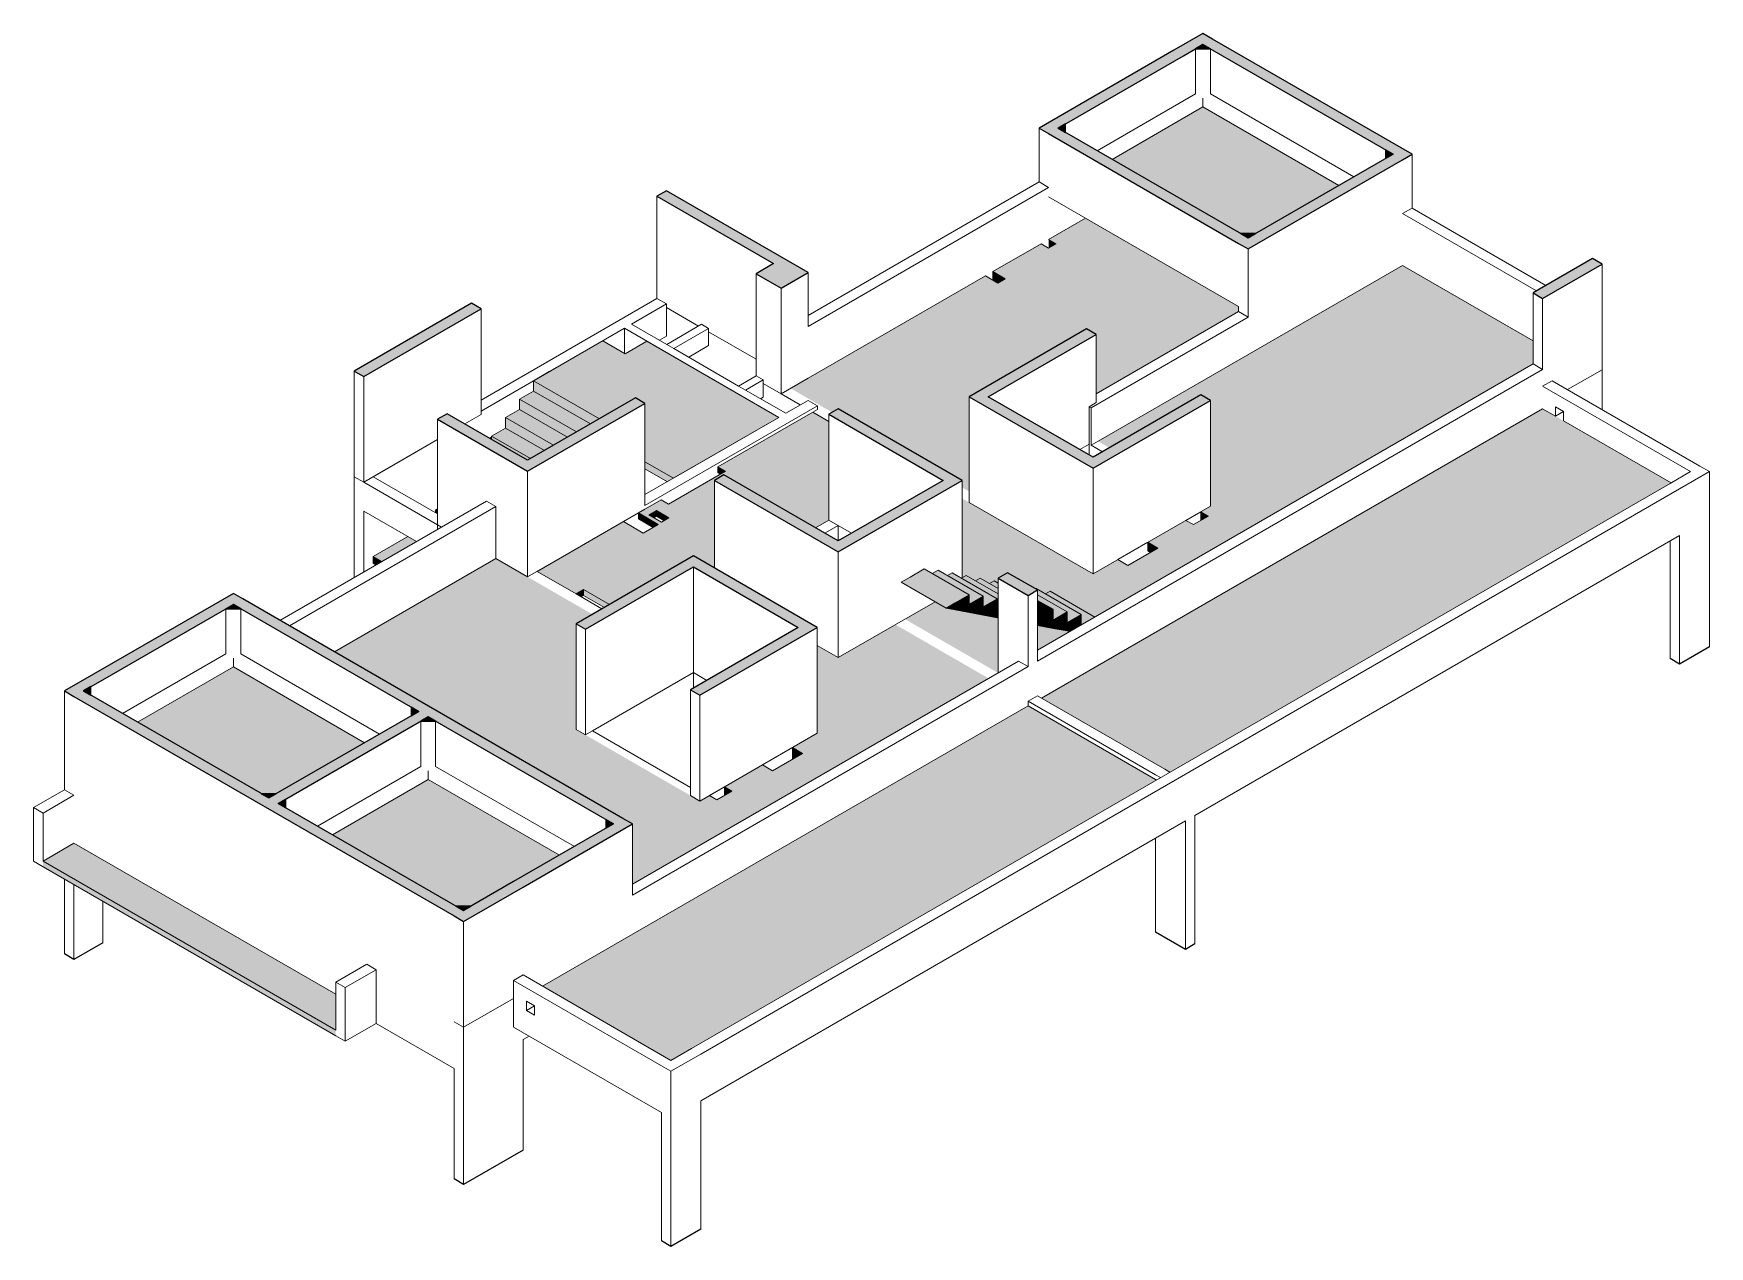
# Model space of a CAD drawing. Header units: centimetres. Extents: x -1139 to 26418, y -889 to 84390.
# Drawn here: x -1139 to 1233, y 67286 to 69003 of the extents above; entities that cross this region are included whole.
import ezdxf

# ---------------------------------------------------------------- set-up
doc = ezdxf.new("R2010")
doc.units = ezdxf.units.CM
for name, color, linetype, lineweight in [('A-FLOR', 7, 'Continuous', 9), ('A-FLOR-OTLN', 7, 'Continuous', 9), ('S-BEAM', 7, 'Continuous', 9), ('S-COLS', 7, 'Continuous', 9), ('S-STRS', 7, 'Continuous', 9)]:
    doc.layers.add(name, color=color, linetype=linetype, lineweight=lineweight)

# ---------------------------------------------------------------- blocks, each defined once
blk = doc.blocks.new('PED_MÍSULA_VERT__CONC_R1 - L_15_0 x 348_0-3279968-3D400 - VISTA 3D BAR')
at = {"layer": 'S-COLS', "true_color": 0x8080ff}
blk.add_hatch(color=171, dxfattribs=at).paths.add_polyline_path([(-805.9, 67920.8), (-795.3, 67926.9), (-816.5, 67926.9)], flags=0)
at = {"layer": 'S-COLS', "lineweight": 25}
for p, q in [((-795.3, 67926.9), (-816.5, 67926.9)), ((-816.5, 67926.9), (-805.9, 67920.8)), ((-805.9, 67920.8), (-795.3, 67926.9))]:
    blk.add_line(p, q, dxfattribs=at)
blk = doc.blocks.new('PED_MÍSULA_VERT__CONC_R1 - L_15_0 x 348_0-V1-3D400 - VISTA 3D BAR')
at = {"layer": 'S-COLS', "true_color": 0x8080ff}
blk.add_hatch(color=171, dxfattribs=at).paths.add_polyline_path([(774.8, 68825.7), (785.4, 68831.8), (774.8, 68837.9), (774.8, 68831.8)], flags=0)
at = {"layer": 'S-COLS', "lineweight": 25}
for p, q in [((774.8, 68837.9), (774.8, 68825.7)), ((785.4, 68831.8), (774.8, 68837.9)), ((774.8, 68825.7), (785.4, 68831.8))]:
    blk.add_line(p, q, dxfattribs=at)
blk = doc.blocks.new('PED_MÍSULA_VERT__CONC_R1 - L_15_0 x 348_0-V2-3D400 - VISTA 3D BAR')
at = {"layer": 'S-COLS', "true_color": 0x8080ff}
blk.add_hatch(color=171, dxfattribs=at).paths.add_polyline_path([(-845.5, 68188.6), (-856.1, 68194.7), (-866.7, 68188.6), (-856.1, 68188.6)], flags=0)
at = {"layer": 'S-COLS', "lineweight": 25}
for p, q in [((-856.1, 68194.7), (-866.7, 68188.6)), ((-866.7, 68188.6), (-845.5, 68188.6)), ((-845.5, 68188.6), (-856.1, 68194.7))]:
    blk.add_line(p, q, dxfattribs=at)
at = {"layer": 'S-COLS'}
for p, q in [((-866.7, 68188.6), (-866.7, 68124.7)), ((-845.5, 68124.7), (-845.5, 68188.6))]:
    blk.add_line(p, q, dxfattribs=at)
blk = doc.blocks.new('PED_MÍSULA_VERT__CONC_R1 - L_15_0 x 348_0-V3-3D400 - VISTA 3D BAR')
at = {"layer": 'S-COLS', "true_color": 0x8080ff}
blk.add_hatch(color=171, dxfattribs=at).paths.add_polyline_path([(-1057.7, 68066.1), (-1057.7, 68078.4), (-1068.3, 68072.2)], flags=0)
at = {"layer": 'S-COLS', "lineweight": 25}
for p, q in [((-1057.7, 68078.4), (-1068.3, 68072.2)), ((-1068.3, 68072.2), (-1057.7, 68066.1)), ((-1057.7, 68066.1), (-1057.7, 68078.4))]:
    blk.add_line(p, q, dxfattribs=at)

msp = doc.modelspace()

# ---------------------------------------------------------------- hatches: boundary and pattern name
at = {"layer": 'A-FLOR', "true_color": 0xbfbfbf}
for points in [[(590.96, 68719.52), (708.87, 68787.6), (516.36, 68898.74), (387.85, 68824.54), (569.75, 68719.52), (580.36, 68719.52)], [(185.44, 68354.54), (185.44, 68488.66), (351.61, 68584.6), (365.04, 68576.84), (365.04, 68492.53), (566.92, 68609.09), (566.92, 68616.43), (350.19, 68741.56), (297.87, 68711.35), (308.48, 68705.23), (297.87, 68699.1), (287.26, 68705.23), (218.95, 68665.79), (236.43, 68655.69), (225.82, 68649.57), (208.34, 68659.66), (-67.35, 68500.49), (-8.49, 68466.51), (0.18, 68471.51), (175.54, 68370.27), (175.54, 68360.26), (178.3, 68358.66)], [(297.87, 68699.1), (308.48, 68705.23), (297.87, 68711.35), (297.87, 68705.23)], [(225.82, 68649.57), (236.43, 68655.69), (218.95, 68665.79), (218.95, 68653.54)], [(469.7, 67957.32), (1178.92, 68366.79), (997.2, 68471.71), (288.2, 68062.1), (468.28, 67958.13)], [(-166.7, 68379.04), (-159.63, 68383.12), (-170.24, 68389.24), (-170.24, 68381.08)], [(-261.64, 68303.81), (-254.56, 68307.9), (-282.85, 68324.23), (-282.85, 68316.06), (-268.71, 68307.9)], [(-260.73, 68317.38), (-257.2, 68319.52), (-257.2, 68327.59), (-267.8, 68321.47)], [(-246.59, 68313.3), (-239.57, 68317.41), (-257.2, 68327.59), (-257.2, 68319.43), (-247.07, 68313.58)], [(513.54, 68313.72), (524.14, 68319.84), (513.54, 68325.96), (513.54, 68316.01)], [(441.97, 68268.32), (452.58, 68274.44), (438.44, 68282.61), (438.44, 68270.36)], [(-291.15, 67798.92), (213.02, 68090), (81.14, 68166.14), (0.18, 68119.39), (-29.52, 68136.54), (-29.52, 68012.43), (-64.73, 67992.1), (-50.59, 67983.94), (-93.02, 67959.44), (-107.16, 67967.61), (-161.04, 67936.5), (-150.44, 67930.37), (-171.65, 67918.12), (-182.26, 67924.25), (-195.69, 67916.49), (-371.05, 68017.74), (-371.05, 68167.37), (-347.9, 68180.73), (-484.54, 68259.62), (-713.11, 68127.66), (-291.15, 67884.04), (-291.15, 67807.94)], [(-363.98, 68205.53), (-360.45, 68207.57), (-360.45, 68215.74), (-371.05, 68209.61)], [(-330.93, 68190.53), (-323.86, 68194.61), (-360.45, 68215.74), (-360.45, 68207.57), (-357.62, 68205.94)], [(-795.32, 67926.91), (-670.34, 67999.06), (-856.13, 68106.33), (-991.71, 68028.05), (-816.53, 67926.91), (-805.92, 67926.91)], [(-236.7, 67549.48), (450.6, 67946.29), (268.88, 68051.21), (-418.43, 67654.4), (-250.14, 67557.23)], [(-64.73, 67975.77), (-50.59, 67983.94), (-64.73, 67992.1), (-64.73, 67983.94)], [(-540.76, 67767.69), (-519.55, 67767.69), (-394.57, 67839.85), (-580.36, 67947.11), (-715.94, 67868.83), (-543.59, 67769.33)], [(-161.04, 67924.25), (-150.44, 67930.37), (-161.04, 67936.5), (-161.04, 67925)], [(-711.17, 67592.34), (-711.17, 67642.97), (-1081.7, 67856.89), (-1125.54, 67831.58), (-716.83, 67595.61)], [(-711.17, 67584.18), (-711.17, 67592.34), (-1125.54, 67831.58), (-1125.54, 67823.41), (-725.31, 67592.34)]]:
    msp.add_hatch(color=9, dxfattribs=at).paths.add_polyline_path(points, flags=0)
h = msp.add_hatch(color=9, dxfattribs=at)
h.paths.add_polyline_path([(226.45, 68097.75), (226.45, 68175.54), (152.91, 68189.41), (137.18, 68198.49), (94.58, 68173.89), (210.89, 68106.74)], flags=0)
h.paths.add_polyline_path([(282.31, 68130.01), (328.02, 68156.4), (282.31, 68165.01), (282.31, 68141.85)], flags=0)
h.paths.add_polyline_path([(363.33, 68176.78), (983.76, 68534.99), (983.76, 68567.65), (798.85, 68674.4), (367.87, 68425.58), (383.95, 68416.29), (513.54, 68491.11), (526.97, 68483.35), (526.97, 68333.72), (513.54, 68325.96), (524.14, 68319.84), (502.93, 68307.59), (492.32, 68313.72), (438.44, 68282.61), (452.58, 68274.44), (410.15, 68249.95), (396.01, 68258.11), (360.8, 68237.78), (175.54, 68344.74), (175.54, 68232.48), (181.2, 68235.74), (194.33, 68228.16), (201.24, 68231.87), (214.33, 68224.54), (220.79, 68228.28), (226.45, 68225.35), (226.69, 68232.01), (239.89, 68239.63), (279.57, 68216.72), (280.19, 68217.08), (293.32, 68209.5), (299.99, 68213.35), (361.39, 68177.9)], flags=0)
h = msp.add_hatch(color=9, dxfattribs=at)
h.paths.add_polyline_path([(-323.86, 68194.61), (-204.88, 68263.31), (-175.19, 68246.16), (-175.19, 68370.27), (-161.75, 68378.02), (-32.17, 68303.21), (-13.26, 68314.13), (-13.26, 68453.75), (-35.89, 68466.81), (-170.24, 68389.24), (-159.63, 68383.12), (-240.02, 68336.7), (-250.63, 68342.83), (-282.85, 68324.23), (-254.56, 68307.9), (-275.78, 68295.65), (-304.06, 68311.98), (-426.21, 68241.46), (-371.05, 68209.61), (-360.45, 68215.74), (-357.62, 68214.1)], flags=0)
h.paths.add_polyline_path([(-250.13, 68311.26), (-267.8, 68321.47), (-257.2, 68327.59), (-239.57, 68317.35), (-246.59, 68313.3)], flags=0)
at = {"layer": 'S-BEAM', "true_color": 0x80ff00}
for points in [[(798.85, 68824.04), (812.29, 68831.79), (529.8, 68994.89), (516.36, 68987.13), (796.75, 68825.25)], [(297.87, 68860.98), (488.79, 68971.21), (475.35, 68978.97), (284.43, 68868.74)], [(566.92, 68705.64), (580.36, 68713.4), (311.3, 68868.74), (297.87, 68860.98), (363.81, 68822.91)], [(580.36, 68697.89), (798.85, 68824.04), (785.42, 68831.79), (566.92, 68705.64), (567.64, 68705.23)], [(-1040.68, 68088.17), (-842.69, 68202.48), (-856.13, 68210.23), (-1054.12, 68095.92)], [(-318.02, 67884.04), (-304.59, 67891.8), (-842.69, 68202.48), (-856.13, 68194.72), (-323.15, 67887)], [(-543.59, 67753.81), (-530.15, 67761.57), (-1068.26, 68072.25), (-1081.7, 68064.49), (-568.78, 67768.36)], [(-792.49, 67913.03), (-580.36, 68035.5), (-593.79, 68043.26), (-805.92, 67920.79)], [(-446.01, 67794.64), (-291.15, 67884.04), (-304.59, 67891.8), (-459.44, 67802.39)]]:
    msp.add_hatch(color=70, dxfattribs=at).paths.add_polyline_path(points, flags=0)
at = {"layer": 'S-COLS', "true_color": 0x8080ff}
for points in [[(488.79, 68971.21), (529.8, 68994.89), (516.36, 69002.64), (475.35, 68978.97)], [(-80.79, 68642.36), (-42.6, 68664.41), (-243.07, 68780.15), (-256.5, 68772.39), (-91.39, 68677.07), (-116.14, 68662.78), (-91.39, 68648.49)], [(997.2, 68627.87), (1081.34, 68676.45), (1067.91, 68684.21), (983.76, 68635.63)], [(-671.57, 68517.24), (-505.4, 68613.17), (-518.84, 68620.93), (-685.01, 68524.99)], [(360.8, 68387.41), (526.97, 68483.35), (513.54, 68491.11), (360.8, 68402.93), (212.31, 68488.66), (365.04, 68576.84), (351.61, 68584.6), (185.44, 68488.66), (357.97, 68389.05)], [(-439.64, 68383.33), (-273.47, 68479.27), (-286.91, 68487.03), (-439.64, 68398.84), (-553.49, 68464.57), (-566.92, 68456.82), (-453.08, 68391.09)], [(0.18, 68269.02), (175.54, 68370.27), (0.18, 68471.51), (-13.26, 68463.76), (148.67, 68370.27), (0.18, 68284.53), (-161.75, 68378.02), (-175.19, 68370.27), (-32.17, 68287.7)], [(-195.69, 68066.12), (-29.52, 68162.06), (-204.88, 68263.31), (-371.05, 68167.37), (-357.62, 68159.61), (-204.88, 68247.79), (-56.39, 68162.06), (-209.13, 68073.88), (-204.88, 68071.43)], [(268.88, 68207.38), (282.31, 68215.13), (239.89, 68239.63), (226.6, 68231.79), (264.63, 68209.83)], [(-1081.7, 68064.49), (-1040.68, 68088.17), (-1054.12, 68095.92), (-1095.13, 68072.25)], [(-530.15, 67746.06), (-446.01, 67794.64), (-459.44, 67802.39), (-543.59, 67753.81)], [(-530.15, 67761.57), (-519.55, 67767.69), (-540.76, 67767.69)]]:
    msp.add_hatch(color=171, dxfattribs=at).paths.add_polyline_path(points, flags=0)
at = {"layer": 'S-STRS', "true_color": 0xff8040}
for points in [[(-233.17, 68373.32), (-83.97, 68459.46), (-270.65, 68567.24), (-301.4, 68549.48), (-333.22, 68567.85), (-431.16, 68511.31), (-338, 68457.53), (-286.91, 68487.03), (-273.47, 68479.27), (-273.47, 68396.59), (-239.52, 68376.99)], [(-370.53, 68438.75), (-350.73, 68450.18), (-431.16, 68496.61), (-450.96, 68485.18), (-380.25, 68444.36)], [(-350.73, 68450.18), (-338, 68457.53), (-431.16, 68511.31), (-431.16, 68496.61), (-361.86, 68456.6)], [(-403.06, 68419.97), (-383.26, 68431.4), (-450.96, 68470.48), (-470.76, 68459.05), (-407.82, 68422.72)], [(-383.26, 68431.4), (-370.53, 68438.75), (-450.96, 68485.18), (-450.96, 68470.48), (-388.73, 68434.56)], [(-435.58, 68401.19), (-415.79, 68412.62), (-470.76, 68444.36), (-490.56, 68432.93), (-439.64, 68403.53)], [(-415.79, 68412.62), (-403.06, 68419.97), (-470.76, 68459.05), (-470.76, 68444.36), (-424.09, 68417.41)], [(-439.64, 68398.84), (-435.58, 68401.19), (-490.56, 68432.93), (-490.56, 68428.24), (-442.11, 68400.27)], [(-241.65, 68368.42), (-233.17, 68373.32), (-273.47, 68396.59), (-273.47, 68386.79), (-250.14, 68373.32)], [(-566.92, 68326.78), (-567.26, 68329.85), (-569.75, 68328.41), (-567.26, 68326.98)], [(-566.92, 68322.7), (-567.26, 68326.98), (-569.75, 68328.41), (-569.75, 68324.33), (-567.26, 68322.89)], [(-645.77, 68255.54), (-596.97, 68283.71), (-609.35, 68290.86), (-658.14, 68262.69), (-652.84, 68259.62)], [(-654.25, 68250.64), (-645.77, 68255.54), (-658.14, 68262.69), (-658.14, 68252.89), (-657.44, 68252.49)], [(185.44, 68195.03), (205.24, 68206.46), (141.6, 68243.21), (133.2, 68238.36), (185.44, 68208.19), (185.44, 68200.54)], [(205.24, 68191.3), (225.04, 68202.73), (161.4, 68239.47), (154.73, 68235.63), (205.24, 68206.46)], [(226.45, 68209.61), (226.45, 68217.31), (200.76, 68231.87), (194.33, 68228.16), (225.04, 68210.43)], [(185.44, 68183.28), (185.44, 68208.19), (165.64, 68196.76), (165.64, 68187.01), (182.47, 68183.84)], [(205.24, 68179.54), (205.24, 68206.46), (185.44, 68195.03), (185.44, 68183.28), (202.27, 68180.1)], [(324.03, 68168.91), (343.83, 68180.34), (280.19, 68217.08), (279.57, 68216.72), (282.31, 68215.13), (282.31, 68208.16), (324.03, 68184.07), (324.03, 68171.97)], [(304.23, 68172.64), (324.03, 68184.07), (282.31, 68208.16), (282.31, 68200.46), (304.23, 68187.8), (304.23, 68177.9)], [(343.83, 68165.52), (363.33, 68176.78), (299.99, 68213.35), (293.32, 68209.5), (343.83, 68180.34), (343.83, 68167)], [(165.64, 68187.01), (165.64, 68196.76), (152.91, 68189.41), (162.67, 68187.57)], [(225.04, 68175.81), (225.04, 68202.73), (205.24, 68191.3), (205.24, 68179.54), (213.97, 68177.9)], [(226.45, 68175.54), (226.45, 68188.39), (225.04, 68187.57), (225.04, 68175.81)], [(284.43, 68176.37), (304.23, 68187.8), (282.31, 68200.46), (282.31, 68192.76), (284.43, 68191.53), (284.43, 68177.9)], [(284.43, 68164.61), (284.43, 68191.53), (282.31, 68190.31), (282.31, 68165.01)], [(304.23, 68160.88), (304.23, 68187.8), (284.43, 68176.37), (284.43, 68164.61), (298.73, 68161.92)], [(324.03, 68157.15), (324.03, 68184.07), (304.23, 68172.64), (304.23, 68160.88), (316.54, 68158.56)], [(328.02, 68156.4), (343.83, 68165.52), (343.83, 68180.34), (324.03, 68168.91), (324.03, 68157.15)]]:
    msp.add_hatch(color=11, dxfattribs=at).paths.add_polyline_path(points, flags=0)
at = {"layer": 'S-STRS', "true_color": 0xff80ff}
msp.add_hatch(color=211, dxfattribs=at).paths.add_polyline_path([(152.91, 68189.41), (185.44, 68208.19), (121.8, 68244.94), (89.27, 68226.15), (149.63, 68191.3)], flags=0)
at = {"layer": 'S-STRS', "true_color": 0xff8040}
h = msp.add_hatch(color=11, dxfattribs=at)
h.paths.add_polyline_path([(225.04, 68187.57), (226.45, 68188.39), (226.45, 68209.61), (185.44, 68233.29), (185.44, 68225.59), (225.04, 68202.73)], flags=0)
h.paths.add_polyline_path([(185.44, 68225.59), (185.44, 68233.29), (181.2, 68235.74), (174.53, 68231.89), (178.3, 68229.72)], flags=0)
h = msp.add_hatch(color=11, dxfattribs=at)
h.paths.add_polyline_path([(282.31, 68190.31), (284.43, 68191.53), (282.31, 68192.76)], flags=0)
h.paths.add_polyline_path([(226.45, 68217.31), (226.45, 68225.01), (220.79, 68228.28), (214.46, 68224.24), (225.04, 68218.13)], flags=0)

# ---------------------------------------------------------------- linework, layer by layer
at = {"layer": 'A-FLOR'}
for p, q in [((350.19, 68741.56), (297.87, 68711.35)), ((287.26, 68705.23), (218.95, 68665.79)), ((297.87, 68699.1), (287.26, 68705.23)), ((297.87, 68711.35), (308.48, 68705.23)), ((308.48, 68705.23), (297.87, 68699.1)), ((208.34, 68659.66), (-42.6, 68514.78)), ((225.82, 68649.57), (208.34, 68659.66)), ((218.95, 68665.79), (236.43, 68655.69)), ((218.95, 68653.54), (218.95, 68665.79)), ((236.43, 68655.69), (225.82, 68649.57)), ((798.85, 68674.4), (367.87, 68425.58)), ((983.76, 68567.65), (798.85, 68674.4)), ((-35.89, 68466.81), (-170.24, 68389.24)), ((-13.26, 68453.75), (-35.89, 68466.81)), ((997.2, 68471.71), (287.97, 68062.24)), ((1015.48, 68461.15), (997.2, 68471.71)), ((1178.92, 68366.79), (1026.8, 68454.62)), ((-159.63, 68383.12), (-240.02, 68336.7)), ((-170.24, 68389.24), (-159.63, 68383.12)), ((-170.24, 68381.08), (-170.24, 68389.24)), ((-166.7, 68379.04), (-170.24, 68381.08)), ((-250.63, 68342.83), (-282.85, 68324.23)), ((-282.85, 68324.23), (-254.56, 68307.9)), ((-282.85, 68316.06), (-282.85, 68324.23)), ((-267.8, 68321.47), (-257.2, 68327.59)), ((-257.2, 68327.59), (-239.52, 68317.38)), ((-257.2, 68327.59), (-257.2, 68319.43)), ((-240.02, 68336.7), (-250.63, 68342.83)), ((513.54, 68325.96), (524.14, 68319.84)), ((513.54, 68313.72), (513.54, 68325.96)), ((-304.06, 68311.98), (-426.21, 68241.46)), ((-275.78, 68295.65), (-304.06, 68311.98)), ((-261.64, 68303.81), (-282.85, 68316.06)), ((-254.56, 68307.9), (-275.78, 68295.65)), ((-250.13, 68311.26), (-267.8, 68321.47)), ((-257.2, 68319.43), (-260.73, 68317.38)), ((-246.59, 68313.3), (-257.2, 68319.43)), ((-239.52, 68317.38), (-250.13, 68311.26)), ((-32.17, 68303.21), (-13.26, 68314.13)), ((502.93, 68307.59), (492.32, 68313.72)), ((524.14, 68319.84), (502.93, 68307.59)), ((438.44, 68282.61), (452.58, 68274.44)), ((438.44, 68270.36), (438.44, 68282.61)), ((-484.54, 68259.62), (-713.11, 68127.66)), ((410.15, 68249.95), (396.01, 68258.11)), ((452.58, 68274.44), (410.15, 68249.95)), ((441.97, 68268.32), (438.44, 68270.36)), ((-426.21, 68241.46), (-371.05, 68209.61)), ((-371.05, 68209.61), (-360.45, 68215.74)), ((-360.45, 68207.57), (-363.98, 68205.53)), ((-360.45, 68215.74), (-323.86, 68194.61)), ((-360.45, 68215.74), (-360.45, 68207.57)), ((-330.93, 68190.53), (-360.45, 68207.57)), ((268.88, 68051.21), (-418.43, 67654.4)), ((449.19, 67947.11), (268.88, 68051.21)), ((-64.73, 67992.1), (-50.59, 67983.94)), ((-64.73, 67975.77), (-64.73, 67992.1)), ((-50.59, 67983.94), (-93.02, 67959.44)), ((-93.02, 67959.44), (-107.16, 67967.61)), ((450.6, 67946.29), (449.19, 67947.11)), ((-171.65, 67918.12), (-182.26, 67924.25)), ((-150.44, 67930.37), (-171.65, 67918.12)), ((-161.04, 67936.5), (-150.44, 67930.37)), ((-161.04, 67924.25), (-161.04, 67936.5)), ((-1081.7, 67856.89), (-1125.54, 67831.58)), ((-711.17, 67642.97), (-1081.7, 67856.89)), ((-1125.54, 67831.58), (-711.17, 67592.34)), ((-711.17, 67584.18), (-1125.54, 67823.41))]:
    msp.add_line(p, q, dxfattribs=at)
at = {"layer": 'A-FLOR-OTLN'}
for p, q in [((366.64, 68836.79), (505.76, 68917.11)), ((526.97, 68917.11), (730.08, 68799.84)), ((516.36, 68898.74), (387.85, 68824.54)), ((516.36, 68898.74), (516.36, 68910.98)), ((708.87, 68787.6), (516.36, 68898.74)), ((-1012.92, 68040.3), (-866.74, 68124.7)), ((-856.13, 68106.33), (-856.13, 68118.57)), ((-845.52, 68124.7), (-649.13, 68011.31)), ((-856.13, 68106.33), (-991.71, 68028.05)), ((-670.34, 67999.06), (-856.13, 68106.33)), ((-737.15, 67881.08), (-590.96, 67965.48)), ((-580.36, 67947.11), (-715.94, 67868.83)), ((-580.36, 67947.11), (-580.36, 67959.36)), ((-394.57, 67839.85), (-580.36, 67947.11)), ((-569.75, 67965.48), (-373.36, 67852.09))]:
    msp.add_line(p, q, dxfattribs=at)
at = {"layer": 'S-BEAM', "lineweight": 25}
for p, q in [((812.29, 68831.79), (529.8, 68994.89)), ((475.35, 68978.97), (284.43, 68868.74)), ((311.3, 68868.74), (488.79, 68971.21)), ((516.36, 68987.13), (785.42, 68831.79)), ((284.43, 68868.74), (297.87, 68860.98)), ((297.87, 68860.98), (566.92, 68705.64)), ((580.36, 68713.4), (311.3, 68868.74)), ((785.42, 68831.79), (580.36, 68713.4)), ((580.36, 68697.89), (798.85, 68824.04)), ((798.85, 68824.04), (812.29, 68831.79)), ((566.92, 68705.64), (580.36, 68697.89)), ((-856.13, 68210.23), (-1054.12, 68095.92)), ((-842.69, 68202.48), (-856.13, 68210.23)), ((-1040.68, 68088.17), (-856.13, 68194.72)), ((-856.13, 68194.72), (-593.79, 68043.26)), ((-304.59, 67891.8), (-842.69, 68202.48)), ((-1081.7, 68064.49), (-543.59, 67753.81)), ((-805.92, 67920.79), (-1068.26, 68072.25)), ((-593.79, 68043.26), (-805.92, 67920.79)), ((-792.49, 67913.03), (-580.36, 68035.5)), ((-580.36, 68035.5), (-318.02, 67884.04)), ((-530.15, 67761.57), (-792.49, 67913.03)), ((-318.02, 67884.04), (-459.44, 67802.39)), ((-446.01, 67794.64), (-291.15, 67884.04)), ((-291.15, 67884.04), (-304.59, 67891.8))]:
    msp.add_line(p, q, dxfattribs=at)
at = {"layer": 'S-BEAM'}
for p, q in [((284.43, 68868.74), (284.43, 68792.59)), ((812.29, 68755.65), (812.29, 68831.79)), ((284.43, 68792.59), (-42.6, 68603.78)), ((-42.6, 68588.26), (297.87, 68784.84)), ((284.43, 68792.59), (297.87, 68784.84)), ((566.92, 68616.43), (297.87, 68771.77)), ((798.85, 68747.89), (812.29, 68755.65)), ((1001.96, 68646.14), (812.29, 68755.65)), ((798.85, 68747.89), (988.53, 68638.38)), ((580.36, 68697.89), (580.36, 68601.33)), ((-256.5, 68627.66), (-505.4, 68483.96)), ((-292.57, 68591.33), (-243.07, 68619.9)), ((-243.07, 68619.9), (-256.5, 68627.66)), ((-243.07, 68615), (-243.07, 68619.9)), ((-243.07, 68574.18), (-243.07, 68615)), ((566.92, 68609.09), (365.04, 68492.53)), ((566.92, 68616.43), (566.92, 68609.09)), ((566.92, 68609.09), (580.36, 68601.33)), ((-505.4, 68468.44), (-302.46, 68585.61)), ((-302.46, 68585.61), (-83.97, 68459.46)), ((-302.46, 68585.61), (-302.46, 68550.09)), ((-242.71, 68562.54), (-292.57, 68591.33)), ((-193.22, 68591.12), (-242.71, 68562.54)), ((-232.81, 68556.83), (-183.32, 68585.41)), ((-183.32, 68585.41), (-193.22, 68591.12)), ((-183.32, 68580.51), (-183.32, 68585.41)), ((357.97, 68472.93), (580.36, 68601.33)), ((-252.97, 68568.46), (-243.07, 68574.18)), ((-232.81, 68556.83), (-242.71, 68562.54)), ((-242.71, 68562.54), (-232.81, 68556.83)), ((-211.6, 68544.58), (-183.32, 68560.91)), ((-183.32, 68560.91), (-183.32, 68580.51)), ((-140.89, 68503.76), (-232.81, 68556.83)), ((-116.14, 68518.05), (-140.89, 68503.76)), ((-106.24, 68512.33), (-116.14, 68518.05)), ((983.76, 68534.99), (282.31, 68130.01)), ((282.31, 68114.49), (997.2, 68527.23)), ((997.2, 68527.23), (983.76, 68534.99)), ((-130.99, 68498.04), (-140.89, 68503.76)), ((-140.89, 68503.76), (-130.99, 68498.04)), ((-130.99, 68498.04), (-106.24, 68512.33)), ((-74.07, 68465.18), (-130.99, 68498.04)), ((-106.24, 68487.84), (-106.24, 68512.33)), ((-80.79, 68492.73), (-53.56, 68477.02)), ((1010.63, 68511.31), (997.2, 68503.55)), ((997.2, 68503.55), (1206.5, 68382.71)), ((1219.94, 68390.47), (1010.63, 68511.31)), ((-505.4, 68468.44), (-505.4, 68463.54)), ((-273.47, 68334.54), (-29.17, 68475.59)), ((-109.78, 68485.79), (-106.24, 68487.84)), ((-42.6, 68483.34), (-74.07, 68465.18)), ((-42.6, 68483.34), (-29.17, 68475.59)), ((-35.89, 68466.81), (-29.17, 68470.69)), ((-35.89, 68466.81), (-13.26, 68453.75)), ((-29.17, 68475.59), (-29.17, 68470.69)), ((365.04, 68480.28), (355.14, 68474.57)), ((355.14, 68474.57), (357.97, 68472.93)), ((355.14, 68409.25), (355.14, 68474.57)), ((357.97, 68472.93), (357.97, 68419.86)), ((1015.48, 68474.22), (1026.8, 68467.68)), ((1015.48, 68461.15), (1015.48, 68474.22)), ((1026.8, 68467.68), (1015.48, 68461.15)), ((1026.8, 68467.68), (1026.8, 68454.62)), ((-83.97, 68459.46), (-273.47, 68350.05)), ((-493.2, 68429.77), (-490.56, 68431.29)), ((367.87, 68425.58), (357.97, 68419.86)), ((357.97, 68419.86), (374.05, 68410.58)), ((355.14, 68406.19), (355.14, 68409.25)), ((-566.92, 68322.7), (-658.14, 68375.36)), ((-671.57, 68367.61), (-566.92, 68307.19)), ((1177.51, 68365.97), (-207.71, 67566.21)), ((-194.28, 67558.46), (1190.94, 68358.22)), ((-497.98, 68340.87), (-790.19, 68172.16)), ((-776.75, 68164.4), (-484.54, 68333.11)), ((-596.97, 68283.71), (-671.57, 68326.78)), ((-484.54, 68333.11), (-497.98, 68340.87)), ((-484.54, 68259.62), (-484.54, 68333.11)), ((-566.92, 68301.06), (-566.92, 68307.19)), ((-13.26, 68314.13), (-32.17, 68303.21)), ((-18.73, 68295.45), (0.18, 68306.37)), ((0.18, 68306.37), (-13.26, 68314.13)), ((0.18, 68284.53), (0.18, 68306.37)), ((505.05, 67896.08), (1190.94, 68292.08)), ((-371.05, 68209.61), (-426.21, 68241.46)), ((-334.47, 68188.49), (-371.05, 68209.61)), ((-291.15, 67798.92), (255.44, 68114.49)), ((255.44, 68114.49), (268.88, 68106.74)), ((268.88, 68106.74), (-291.15, 67783.4)), ((282.31, 68065.5), (268.88, 68057.75)), ((462.62, 67961.4), (282.31, 68065.5)), ((268.88, 68057.75), (449.19, 67953.64)), ((268.88, 68057.75), (268.88, 68051.21)), ((-209.13, 67935.68), (-347.72, 68015.7)), ((-1095.13, 67932.41), (-1138.97, 67907.1)), ((-1125.54, 67899.35), (-1081.7, 67924.66)), ((-1081.7, 67924.66), (-1095.13, 67932.41)), ((-1138.97, 67907.1), (-1138.97, 67831.17)), ((-1125.54, 67899.35), (-1138.97, 67907.1)), ((-1125.54, 67831.58), (-1125.54, 67899.35)), ((-291.15, 67884.04), (-291.15, 67783.4)), ((-194.28, 67492.32), (491.62, 67888.32)), ((-1138.97, 67831.17), (-1125.54, 67823.41)), ((-667.33, 67685.42), (-711.17, 67660.11)), ((-667.33, 67685.42), (-653.9, 67677.67)), ((-711.17, 67660.11), (-711.17, 67592.34)), ((-697.74, 67652.36), (-711.17, 67660.11)), ((-697.74, 67652.36), (-653.9, 67677.67)), ((-653.9, 67677.67), (-653.9, 67601.73)), ((-446.01, 67670.32), (-459.44, 67662.56)), ((-459.44, 67662.56), (-250.14, 67541.72)), ((-459.44, 67662.56), (-459.44, 67596.43)), ((-236.7, 67549.48), (-446.01, 67670.32)), ((-697.74, 67576.42), (-697.74, 67652.36)), ((-441.16, 67633.22), (-429.84, 67626.69)), ((-441.16, 67620.16), (-441.16, 67633.22)), ((-429.84, 67626.69), (-441.16, 67620.16)), ((-429.84, 67613.63), (-441.16, 67620.16)), ((-429.84, 67626.69), (-429.84, 67613.63)), ((-697.74, 67576.42), (-653.9, 67601.73)), ((-543.59, 67538.05), (-653.9, 67601.73)), ((-250.14, 67475.58), (-459.44, 67596.43)), ((-711.17, 67584.18), (-697.74, 67576.42)), ((-446.01, 67578.87), (-437.52, 67583.77))]:
    msp.add_line(p, q, dxfattribs=at)
at = {"layer": 'S-COLS', "lineweight": 25}
for p, q in [((516.36, 69002.64), (475.35, 68978.97)), ((529.8, 68994.89), (516.36, 69002.64)), ((488.79, 68971.21), (516.36, 68987.13)), ((-243.07, 68780.15), (-256.5, 68772.39)), ((-42.6, 68664.41), (-243.07, 68780.15)), ((-256.5, 68772.39), (-91.39, 68677.07)), ((1067.91, 68684.21), (983.76, 68635.63)), ((1081.34, 68676.45), (1067.91, 68684.21)), ((-91.39, 68677.07), (-116.14, 68662.78)), ((-116.14, 68662.78), (-80.79, 68642.36)), ((-80.79, 68642.36), (-42.6, 68664.41)), ((997.2, 68627.87), (1081.34, 68676.45)), ((983.76, 68635.63), (997.2, 68627.87)), ((-518.84, 68620.93), (-685.01, 68524.99)), ((-671.57, 68517.24), (-505.4, 68613.17)), ((-505.4, 68613.17), (-518.84, 68620.93)), ((351.61, 68584.6), (185.44, 68488.66)), ((365.04, 68576.84), (351.61, 68584.6)), ((212.31, 68488.66), (365.04, 68576.84)), ((-685.01, 68524.99), (-671.57, 68517.24)), ((513.54, 68491.11), (360.8, 68402.93)), ((526.97, 68483.35), (513.54, 68491.11)), ((-286.91, 68487.03), (-439.64, 68398.84)), ((-439.64, 68383.33), (-273.47, 68479.27)), ((-273.47, 68479.27), (-286.91, 68487.03)), ((0.18, 68471.51), (-13.26, 68463.76)), ((175.54, 68370.27), (0.18, 68471.51)), ((185.44, 68488.66), (360.8, 68387.41)), ((360.8, 68402.93), (212.31, 68488.66)), ((360.8, 68387.41), (526.97, 68483.35)), ((-553.49, 68464.57), (-566.92, 68456.82)), ((-566.92, 68456.82), (-439.64, 68383.33)), ((-439.64, 68398.84), (-553.49, 68464.57)), ((-13.26, 68463.76), (148.67, 68370.27)), ((-161.75, 68378.02), (-175.19, 68370.27)), ((0.18, 68284.53), (-161.75, 68378.02)), ((-175.19, 68370.27), (0.18, 68269.02)), ((0.18, 68269.02), (175.54, 68370.27)), ((148.67, 68370.27), (0.18, 68284.53)), ((-204.88, 68263.31), (-371.05, 68167.37)), ((-29.52, 68162.06), (-204.88, 68263.31)), ((-357.62, 68159.61), (-204.88, 68247.79)), ((-204.88, 68247.79), (-56.39, 68162.06)), ((239.89, 68239.63), (226.45, 68231.87)), ((226.45, 68231.87), (268.88, 68207.38)), ((282.31, 68215.13), (239.89, 68239.63)), ((268.88, 68207.38), (282.31, 68215.13)), ((-371.05, 68167.37), (-357.62, 68159.61)), ((-56.39, 68162.06), (-209.13, 68073.88)), ((-195.69, 68066.12), (-29.52, 68162.06)), ((1233.37, 68134.84), (1190.94, 68110.35)), ((1190.94, 68110.35), (1177.51, 68118.11)), ((-1054.12, 68095.92), (-1095.13, 68072.25)), ((-1068.26, 68072.25), (-1040.68, 68088.17)), ((-1095.13, 68072.25), (-1081.7, 68064.49)), ((-209.13, 68073.88), (-195.69, 68066.12)), ((-459.44, 67802.39), (-530.15, 67761.57)), ((-530.15, 67746.06), (-446.01, 67794.64)), ((-519.55, 67767.69), (-540.76, 67767.69)), ((-540.76, 67767.69), (-530.15, 67761.57)), ((-530.15, 67761.57), (-519.55, 67767.69)), ((-543.59, 67753.81), (-530.15, 67746.06)), ((491.62, 67706.59), (449.19, 67731.09)), ((-1040.68, 67715.98), (-1081.7, 67692.3)), ((505.05, 67714.35), (491.62, 67706.59)), ((-1081.7, 67692.3), (-1095.13, 67700.06)), ((-446.01, 67422.45), (-530.15, 67373.87)), ((-530.15, 67373.87), (-543.59, 67381.63)), ((-194.28, 67310.59), (-236.7, 67286.1)), ((-236.7, 67286.1), (-250.14, 67293.85))]:
    msp.add_line(p, q, dxfattribs=at)
at = {"layer": 'S-COLS'}
for p, q in [((-256.5, 68772.39), (-256.5, 68627.66)), ((-116.14, 68662.78), (-116.14, 68518.05)), ((-42.6, 68588.26), (-42.6, 68664.41)), ((1081.34, 68676.45), (1081.34, 68526.82)), ((-80.79, 68642.36), (-80.79, 68492.73)), ((983.76, 68635.63), (983.76, 68534.99)), ((-505.4, 68613.17), (-505.4, 68463.54)), ((-197.46, 68588.67), (-243.07, 68615)), ((-197.46, 68588.67), (-243.07, 68615)), ((997.2, 68627.87), (997.2, 68527.23)), ((-116.14, 68541.72), (-183.32, 68580.51)), ((-116.14, 68541.72), (-183.32, 68580.51)), ((365.04, 68576.84), (365.04, 68480.28)), ((-685.01, 68524.99), (-685.01, 68375.36)), ((-671.57, 68517.24), (-671.57, 68367.61)), ((-42.6, 68514.78), (-80.79, 68492.73)), ((1081.34, 68526.82), (1032.55, 68498.65)), ((1081.34, 68526.82), (1032.55, 68498.65)), ((1081.34, 68526.82), (1081.34, 68470.48)), ((-80.79, 68492.73), (-106.24, 68507.43)), ((-80.79, 68492.73), (-106.24, 68507.43)), ((-273.47, 68479.27), (-273.47, 68334.54)), ((185.44, 68488.66), (185.44, 68339.03)), ((526.97, 68483.35), (526.97, 68333.72)), ((-566.92, 68456.82), (-566.92, 68307.19)), ((-505.4, 68463.54), (-528.56, 68450.18)), ((-505.4, 68463.54), (-528.56, 68450.18)), ((-13.26, 68463.76), (-13.26, 68314.13)), ((-566.92, 68428.03), (-671.57, 68367.61)), ((-566.92, 68428.03), (-658.14, 68375.36)), ((355.14, 68421.49), (341.89, 68413.84)), ((355.14, 68421.49), (341.89, 68413.84)), ((-671.57, 68367.61), (-685.01, 68375.36)), ((-685.01, 68375.36), (-685.01, 68232.88)), ((-671.57, 68367.61), (-685.01, 68375.36)), ((-439.64, 68233.7), (-439.64, 68383.33)), ((360.8, 68237.78), (360.8, 68387.41)), ((1177.51, 68365.97), (1206.5, 68382.71)), ((1233.37, 68382.71), (1190.94, 68358.22)), ((1219.94, 68390.47), (1233.37, 68382.71)), ((1233.37, 68382.71), (1233.37, 68134.84)), ((-175.19, 68370.27), (-175.19, 68246.16)), ((175.54, 68232.48), (175.54, 68370.27)), ((-671.57, 68326.78), (-671.57, 68240.64)), ((-273.47, 68329.64), (-439.64, 68233.7)), ((-282.85, 68324.23), (-304.06, 68311.98)), ((-273.47, 68329.64), (-282.85, 68324.23)), ((360.8, 68237.78), (185.44, 68339.03)), ((526.97, 68333.72), (360.8, 68237.78)), ((513.54, 68325.96), (492.32, 68313.72)), ((-566.92, 68307.19), (-566.92, 68301.06)), ((-561.62, 68304.12), (-566.92, 68307.19)), ((-561.62, 68304.12), (-566.92, 68307.19)), ((-304.06, 68311.98), (-426.21, 68241.46)), ((0.18, 68306.37), (-13.26, 68314.13)), ((19.09, 68295.45), (-13.26, 68314.13)), ((19.09, 68295.45), (0.18, 68306.37)), ((438.44, 68282.61), (396.01, 68258.11)), ((1177.51, 68284.32), (1177.51, 68118.11)), ((1190.94, 68292.08), (1190.94, 68110.35)), ((-439.64, 68233.7), (-484.54, 68259.62)), ((0.18, 68269.02), (0.18, 68119.39)), ((-204.88, 68247.79), (-204.88, 68098.16)), ((226.45, 68097.75), (226.45, 68231.87)), ((268.88, 68207.38), (268.88, 68106.74)), ((282.31, 68215.13), (282.31, 68114.49)), ((137.18, 68198.49), (0.18, 68119.39)), ((-371.05, 68167.37), (-371.05, 68017.74)), ((-357.62, 68159.61), (-357.62, 68009.98)), ((-29.52, 68162.06), (-29.52, 68012.43)), ((0.18, 68119.39), (-29.52, 68136.54)), ((-204.88, 68098.16), (-357.62, 68009.98)), ((-204.88, 68098.16), (-347.72, 68015.7)), ((-185.98, 68087.25), (-204.88, 68098.16)), ((-204.88, 68098.16), (-204.88, 68076.33)), ((-185.98, 68087.25), (-204.88, 68098.16)), ((-1095.13, 68072.25), (-1095.13, 67932.41)), ((-209.13, 68073.88), (-209.13, 67924.25)), ((-195.69, 68066.12), (-195.69, 67916.49)), ((-357.62, 68009.98), (-371.05, 68017.74)), ((-29.52, 68012.43), (-195.69, 67916.49)), ((-64.73, 67992.1), (-107.16, 67967.61)), ((456.26, 67949.56), (449.19, 67953.64)), ((462.62, 67961.4), (469.7, 67957.32)), ((-195.69, 67916.49), (-209.13, 67924.25)), ((-161.04, 67936.5), (-182.26, 67924.25)), ((491.62, 67888.32), (491.62, 67706.59)), ((505.05, 67896.08), (505.05, 67714.35)), ((449.19, 67731.09), (449.19, 67863.83)), ((-1095.13, 67805.86), (-1095.13, 67700.06)), ((-1081.7, 67692.3), (-1081.7, 67798.1)), ((-1040.68, 67774.42), (-1040.68, 67715.98)), ((-530.15, 67746.06), (-530.15, 67596.43)), ((-459.44, 67637.25), (-530.15, 67596.43)), ((-459.44, 67637.25), (-530.15, 67596.43)), ((-530.15, 67596.43), (-543.59, 67604.18)), ((-530.15, 67596.43), (-543.59, 67604.18)), ((-530.15, 67596.43), (-530.15, 67373.87)), ((-446.01, 67578.87), (-446.01, 67422.45)), ((-236.7, 67549.48), (-207.71, 67566.21)), ((-236.7, 67533.96), (-250.14, 67541.72)), ((-194.28, 67558.46), (-236.7, 67533.96)), ((-543.59, 67538.05), (-543.59, 67381.63)), ((-236.7, 67533.96), (-236.7, 67286.1)), ((-250.14, 67475.58), (-250.14, 67293.85)), ((-194.28, 67492.32), (-194.28, 67310.59))]:
    msp.add_line(p, q, dxfattribs=at)
at = {"layer": 'S-STRS'}
for p, q in [((-333.22, 68567.85), (-408.87, 68524.18)), ((-301.4, 68549.48), (-333.22, 68567.85)), ((-270.65, 68567.24), (-301.4, 68549.48)), ((-83.97, 68459.46), (-270.65, 68567.24)), ((-408.87, 68524.18), (-431.16, 68511.31)), ((-431.16, 68496.61), (-450.96, 68485.18)), ((-431.16, 68511.31), (-338, 68457.53)), ((-431.16, 68496.61), (-431.16, 68511.31)), ((-350.73, 68450.18), (-431.16, 68496.61)), ((-450.96, 68470.48), (-470.76, 68459.05)), ((-450.96, 68485.18), (-370.53, 68438.75)), ((-450.96, 68470.48), (-450.96, 68485.18)), ((-383.26, 68431.4), (-450.96, 68470.48)), ((-470.76, 68444.36), (-490.56, 68432.93)), ((-470.76, 68459.05), (-403.06, 68419.97)), ((-470.76, 68444.36), (-470.76, 68459.05)), ((-415.79, 68412.62), (-470.76, 68444.36)), ((-233.17, 68373.32), (-83.97, 68459.46)), ((-490.56, 68432.93), (-435.58, 68401.19)), ((-490.56, 68428.24), (-490.56, 68432.93)), ((-273.47, 68396.59), (-233.17, 68373.32)), ((-273.47, 68386.79), (-241.65, 68368.42)), ((-567.26, 68329.85), (-569.75, 68328.41)), ((-569.75, 68328.41), (-566.92, 68326.78)), ((-569.75, 68324.33), (-569.75, 68328.41)), ((-609.35, 68290.86), (-658.14, 68262.69)), ((-658.14, 68262.69), (-645.77, 68255.54)), ((-658.14, 68252.89), (-658.14, 68262.69)), ((-658.14, 68252.89), (-654.25, 68250.64)), ((102, 68233.5), (89.27, 68226.15)), ((121.8, 68244.94), (102, 68233.5)), ((185.44, 68208.19), (121.8, 68244.94)), ((141.6, 68243.21), (133.2, 68238.36)), ((205.24, 68206.46), (141.6, 68243.21)), ((161.4, 68239.47), (154.73, 68235.63)), ((225.04, 68202.73), (161.4, 68239.47)), ((181.2, 68235.74), (174.53, 68231.89)), ((226.45, 68209.61), (181.2, 68235.74)), ((201, 68232.01), (194.33, 68228.16)), ((226.45, 68217.31), (201, 68232.01)), ((89.27, 68226.15), (152.91, 68189.41)), ((165.64, 68196.76), (185.44, 68208.19)), ((185.44, 68195.03), (185.44, 68208.19)), ((185.44, 68195.03), (205.24, 68206.46)), ((205.24, 68191.3), (205.24, 68206.46)), ((220.79, 68228.28), (214.13, 68224.43)), ((226.45, 68225.01), (220.79, 68228.28)), ((280.19, 68217.08), (279.57, 68216.72)), ((343.83, 68180.34), (280.19, 68217.08)), ((324.03, 68184.07), (282.31, 68208.16)), ((299.99, 68213.35), (293.32, 68209.5)), ((363.33, 68176.78), (299.99, 68213.35)), ((152.91, 68189.41), (165.64, 68196.76)), ((152.91, 68189.41), (165.64, 68187.01)), ((165.64, 68187.01), (185.44, 68183.28)), ((185.44, 68183.28), (205.24, 68179.54)), ((205.24, 68191.3), (225.04, 68202.73)), ((225.04, 68187.57), (225.04, 68202.73)), ((225.04, 68187.57), (226.45, 68188.39)), ((304.23, 68187.8), (282.31, 68200.46)), ((284.43, 68191.53), (282.31, 68192.76)), ((282.31, 68190.31), (284.43, 68191.53)), ((284.43, 68176.37), (284.43, 68191.53)), ((284.43, 68176.37), (304.23, 68187.8)), ((304.23, 68172.64), (304.23, 68187.8)), ((304.23, 68172.64), (324.03, 68184.07)), ((324.03, 68168.91), (324.03, 68184.07)), ((205.24, 68179.54), (225.04, 68175.81)), ((225.04, 68175.81), (226.45, 68175.54)), ((282.31, 68165.01), (284.43, 68164.61)), ((284.43, 68164.61), (304.23, 68160.88)), ((304.23, 68160.88), (324.03, 68157.15)), ((324.03, 68168.91), (343.83, 68180.34)), ((343.83, 68165.52), (343.83, 68180.34)), ((324.03, 68157.15), (328.02, 68156.4))]:
    msp.add_line(p, q, dxfattribs=at)

# ---------------------------------------------------------------- block references
at = {"layer": 'S-COLS'}
for name, p in [('PED_MÍSULA_VERT__CONC_R1 - L_15_0 x 348_0-V2-3D400 - VISTA 3D BAR', (1372.49, 792.41)), ('PED_MÍSULA_VERT__CONC_R1 - L_15_0 x 348_0-V3-3D400 - VISTA 3D BAR', (1379.57, 796.49)), ('PED_MÍSULA_VERT__CONC_R1 - L_15_0 x 348_0-V1-3D400 - VISTA 3D BAR', (0, 0)), ('PED_MÍSULA_VERT__CONC_R1 - L_15_0 x 348_0-3279968-3D400 - VISTA 3D BAR', (1386.28, 792.61)), ('PED_MÍSULA_VERT__CONC_R1 - L_15_0 x 348_0-V2-3D400 - VISTA 3D BAR', (0, 0)), ('PED_MÍSULA_VERT__CONC_R1 - L_15_0 x 348_0-V3-3D400 - VISTA 3D BAR', (0, 0)), ('PED_MÍSULA_VERT__CONC_R1 - L_15_0 x 348_0-V1-3D400 - VISTA 3D BAR', (-1379.21, -788.53)), ('PED_MÍSULA_VERT__CONC_R1 - L_15_0 x 348_0-V2-3D400 - VISTA 3D BAR', (275.77, -159.22)), ('PED_MÍSULA_VERT__CONC_R1 - L_15_0 x 348_0-3279968-3D400 - VISTA 3D BAR', (0, 0)), ('PED_MÍSULA_VERT__CONC_R1 - L_15_0 x 348_0-V3-3D400 - VISTA 3D BAR', (275.77, -159.22)), ('PED_MÍSULA_VERT__CONC_R1 - L_15_0 x 348_0-V1-3D400 - VISTA 3D BAR', (-1103.44, -947.75))]:
    msp.add_blockref(name, p, dxfattribs=at)

doc.saveas('drawing.dxf')
